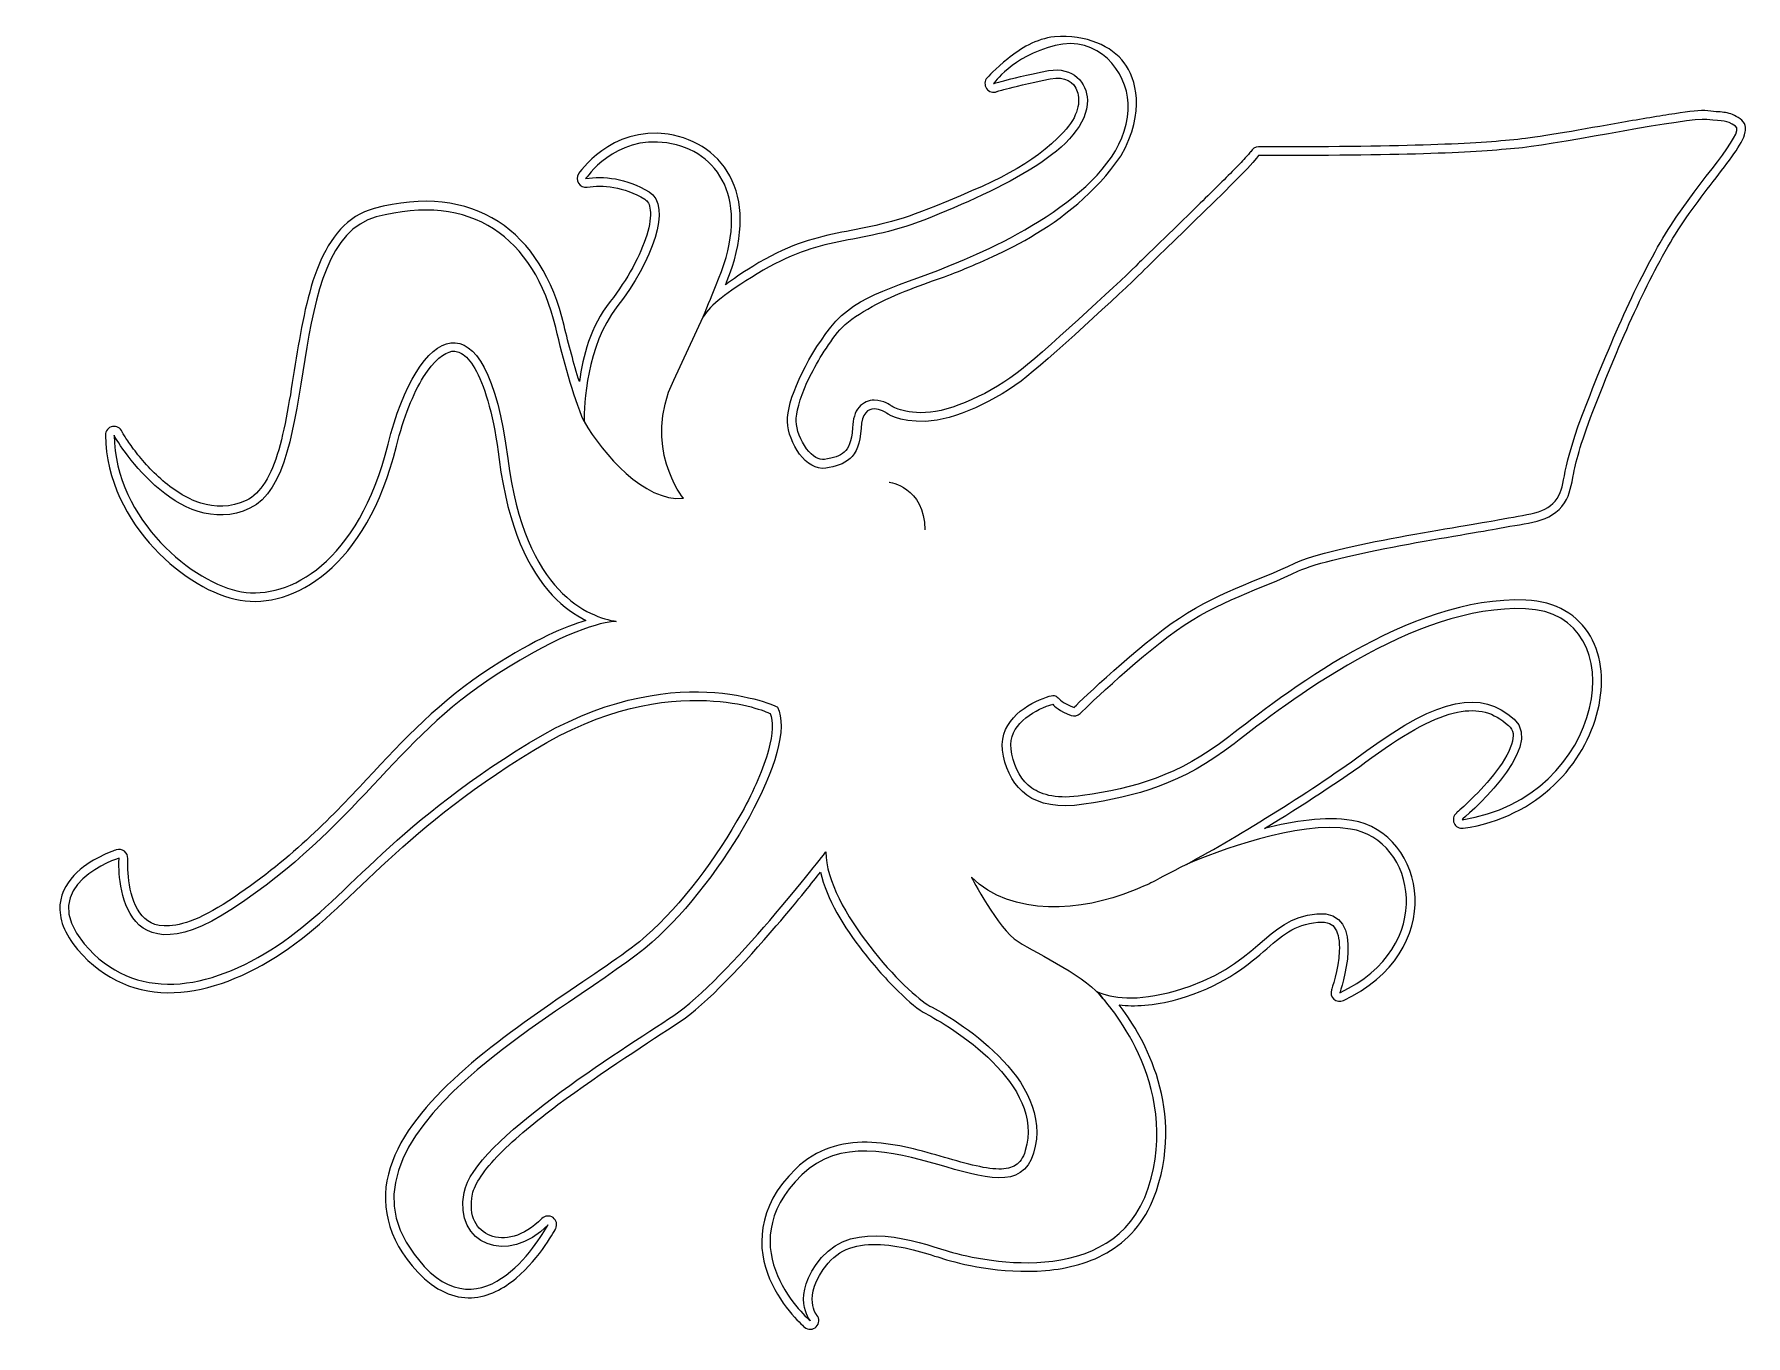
# Model space of a CAD drawing. Extents: x -1.7 to 97.8, y 0.6 to 76.3.
import ezdxf

# ---------------------------------------------------------------- set-up
doc = ezdxf.new("R2010")
doc.units = 0
doc.layers.add('Layer_1', color=7, linetype='CONTINUOUS')

msp = doc.modelspace()

# ---------------------------------------------------------------- linework, layer by layer
at = {"layer": 'Layer_1', "color": 7}
msp.add_lwpolyline([(57.618004, 76.116587)], close=True, dxfattribs=at)
at = {"layer": 'Layer_1', "color": 1}
msp.add_lwpolyline([(57.657876, 75.611565)], close=True, dxfattribs=at)
for points in [[(70.705045, 69.219234), (69.49257, 69.219234)], [(35.486763, 56.16945), (37.192057, 59.835508), (37.192057, 59.835508)]]:
    msp.add_lwpolyline(points, dxfattribs=at)
at = {"layer": 'Layer_1', "color": 7}
for points in [[(57.618009, 76.116587), (56.566783, 76.029247), (55.623427, 75.414952), (54.910977, 74.851158)], [(61.680698, 74.604087), (60.967453, 75.575167), (59.501945, 76.273106), (57.618004, 76.116587)], [(54.910977, 74.851158), (54.198527, 74.287375), (53.71215, 73.740422), (53.71215, 73.740422)], [(53.71215, 73.740422), (53.55524, 73.566209), (53.539378, 73.306736), (53.6739, 73.114707)], [(54.27504, 72.936905), (54.27504, 72.936905), (54.721619, 73.119923), (57.383829, 73.673817)], [(57.383829, 73.673817), (58.266625, 73.847364), (58.748772, 73.509653), (58.95004, 72.947641)], [(61.498081, 69.220104), (62.967612, 71.798383), (62.356458, 73.684058), (61.680698, 74.604087)], [(53.6739, 73.114707), (53.808422, 72.922679), (54.057705, 72.848947), (54.27504, 72.936905)], [(58.95004, 72.947641), (59.151309, 72.38564), (59.015831, 71.49211), (58.155118, 70.586513)], [(95.626013, 71.819723), (95.175914, 71.874063), (94.582561, 71.780893), (93.70531, 71.652149)], [(96.657263, 71.718743), (96.382701, 71.760873), (96.138843, 71.757793), (95.626013, 71.819723)], [(97.51449, 71.35351), (97.197256, 71.561685), (96.931825, 71.676646), (96.657263, 71.718743)], [(35.153945, 70.457604), (31.823461, 70.962218), (29.937539, 68.160925), (29.937539, 68.160925)], [(90.620154, 71.140825), (88.37116, 70.747135), (85.944154, 70.305826), (84.800036, 70.182615)], [(93.70531, 71.652149), (92.82806, 71.523383), (91.744651, 71.337659), (90.620154, 71.140825)], [(97.793786, 70.968939), (97.753229, 71.112445), (97.64701, 71.266544), (97.51449, 71.35351)], [(97.806678, 70.590814), (97.826291, 70.700374), (97.834343, 70.825422), (97.793786, 70.968939)], [(38.883633, 67.759172), (38.203208, 69.264885), (36.808134, 70.206969), (35.153945, 70.457604)], [(58.155118, 70.586513), (56.292178, 68.626412), (54.351241, 67.744278), (49.896525, 65.960925)], [(69.49242, 69.727149), (69.297201, 69.726966), (69.119691, 69.613929), (69.036951, 69.437112)], [(70.704138, 69.727149), (70.704138, 69.727149), (69.49242, 69.727149), (69.49242, 69.727149)], [(84.800036, 70.182615), (82.437076, 69.928141), (78.87227, 69.727149), (70.704138, 69.727149)], [(96.588514, 68.564834), (96.998116, 69.106683), (97.343572, 69.580552), (97.568202, 69.987101)], [(97.568202, 69.987101), (97.680516, 70.19037), (97.767447, 70.371672), (97.806678, 70.590814)], [(56.225817, 64.476343), (58.018923, 65.526777), (60.029465, 67.041136), (61.476598, 69.187874)], [(61.476598, 69.187874), (61.48417, 69.198338), (61.491336, 69.209089), (61.498081, 69.220104)], [(68.792031, 69.155633), (68.617467, 68.963419), (68.371208, 68.706228), (68.080899, 68.410119)], [(68.993985, 69.389812), (68.948049, 69.333162), (68.879313, 69.25174), (68.792031, 69.155633)], [(69.036951, 69.437112), (69.067718, 69.503332), (69.039921, 69.447012), (68.993985, 69.389812)], [(29.937539, 68.160925), (29.827021, 67.994472), (29.825408, 67.778412), (29.933428, 67.610327)], [(38.55707, 61.86601), (39.530196, 64.241581), (39.564058, 66.253459), (38.883633, 67.759172)], [(68.080899, 68.410119), (67.500279, 67.817923), (66.737513, 67.065853), (65.962539, 66.308954)], [(93.896523, 64.893155), (94.690923, 66.142777), (95.769312, 67.481147), (96.588514, 68.564834)], [(25.266835, 65.385141), (23.3689, 66.606251), (20.903896, 66.902943), (18.048085, 66.141391)], [(29.933428, 67.610327), (30.041449, 67.442243), (30.238654, 67.353954), (30.435976, 67.385337)], [(30.435976, 67.385337), (31.357926, 67.533507), (32.553564, 67.423617), (33.789687, 66.67851)], [(18.048085, 66.141391), (16.475559, 65.72206), (15.479889, 64.434367), (14.831874, 62.854283)], [(33.789687, 66.67851), (33.970983, 66.56928), (34.075698, 66.398439), (34.114101, 66.042567)], [(34.114101, 66.042567), (34.152502, 65.686695), (34.087525, 65.178715), (33.912149, 64.600962)], [(49.896525, 65.960925), (47.873467, 65.192212), (46.445375, 65.000977), (44.985197, 64.701942)], [(65.962539, 66.308954), (64.412591, 64.795156), (62.846106, 63.297561), (62.499258, 62.940204)], [(29.103945, 59.339442), (28.457912, 62.056574), (27.164772, 64.164042), (25.266835, 65.385141)], [(89.088319, 54.724601), (90.737304, 58.902016), (92.294059, 62.372428), (93.896523, 64.893155)], [(33.912149, 64.600962), (33.561383, 63.445467), (32.785124, 62.013498), (31.780899, 60.73378)], [(44.985197, 64.701942), (43.5227, 64.402434), (42.035732, 63.984247), (40.073868, 62.776942)], [(52.270544, 62.579272), (52.81847, 62.823736), (54.43271, 63.425909), (56.225817, 64.476343)], [(14.831874, 62.854283), (14.183861, 61.27421), (13.834713, 59.355964), (13.523476, 57.444527)], [(40.073868, 62.776942), (39.373976, 62.346237), (38.944214, 62.035256), (38.494766, 61.713462)], [(62.499258, 62.940204), (61.973568, 62.398586), (57.439107, 58.166171), (55.708047, 56.774187)], [(38.494766, 61.713462), (38.520154, 61.775612), (38.529801, 61.799372), (38.55707, 61.86601)], [(48.656871, 61.215019), (50.152157, 61.838961), (51.585784, 62.273758), (52.270544, 62.579272)], [(31.780899, 60.73378), (30.617237, 59.250881), (30.198294, 57.552371), (29.989101, 56.078118)], [(45.010973, 58.937678), (45.65166, 59.763624), (47.161586, 60.591077), (48.656871, 61.215019)], [(29.989101, 56.078118), (29.667158, 57.123888), (29.371691, 58.213339), (29.103945, 59.339442)], [(43.227771, 56.015803), (43.652551, 56.949681), (44.273076, 57.986409), (45.010973, 58.937678)], [(20.92699, 56.355263), (21.522894, 57.312472), (22.146725, 57.784141), (22.581286, 57.837689)], [(22.581286, 57.837689), (22.798567, 57.864419), (22.992121, 57.819979), (23.232263, 57.646476)], [(13.523476, 57.444527), (13.212239, 55.533079), (12.94126, 53.626207), (12.50082, 52.116391)], [(23.232263, 57.646476), (23.472405, 57.472951), (23.745966, 57.155612), (24.009997, 56.660337)], [(55.708047, 56.774187), (54.002106, 55.402399), (51.550952, 54.321341), (50.128555, 54.273403)], [(19.350036, 52.318351), (19.769251, 54.007907), (20.331086, 55.398054), (20.92699, 56.355263)], [(24.009997, 56.660337), (24.538061, 55.669798), (25.021761, 53.991121), (25.329138, 51.544908)], [(42.600426, 53.768536), (42.5865, 54.23487), (42.802989, 55.081925), (43.227771, 56.015803)], [(47.137926, 54.995289), (46.854719, 54.995311), (46.4966, 54.877083), (46.257067, 54.589235)], [(48.106871, 54.685914), (48.106871, 54.685914), (47.704339, 54.995245), (47.137926, 54.995289)], [(43.204137, 52.174394), (42.856516, 52.63492), (42.614671, 53.291389), (42.600426, 53.768536)], [(46.257067, 54.589235), (46.017534, 54.301387), (45.900942, 53.907983), (45.874646, 53.392556)], [(48.145547, 54.657974), (48.133104, 54.667893), (48.120197, 54.677217), (48.106871, 54.685914)], [(48.54086, 54.473207), (48.225302, 54.583526), (48.145547, 54.657974), (48.145547, 54.657974)], [(50.128555, 54.273403), (49.369749, 54.247773), (48.856417, 54.362833), (48.54086, 54.473207)], [(87.829334, 50.767175), (87.985753, 51.513602), (88.270093, 52.651717), (89.088319, 54.724601)], [(2.835202, 53.466033), (2.596421, 53.42123), (2.423708, 53.212277), (2.424647, 52.969331)], [(2.424647, 52.969331), (2.46208, 50.331058), (3.69468, 48.054927), (5.260583, 46.386513)], [(3.397888, 53.151942), (3.310694, 53.378704), (3.073983, 53.510836), (2.835202, 53.466033)], [(3.417226, 53.119712), (3.407766, 53.136762), (3.401353, 53.145122), (3.397888, 53.151942)], [(3.531094, 52.926354), (3.479174, 53.009734), (3.440927, 53.07679), (3.417226, 53.119712)], [(3.98871, 52.256047), (3.790479, 52.525569), (3.634924, 52.759649), (3.531094, 52.926354)], [(45.874646, 53.392556), (45.832626, 52.568953), (45.638834, 52.196757), (45.395544, 51.97459)], [(5.64086, 50.42128), (4.955291, 51.032704), (4.385173, 51.716992), (3.98871, 52.256047)], [(10.255701, 43.367959), (13.339108, 42.844381), (17.596236, 45.250004), (19.350036, 52.318351)], [(12.50082, 52.116391), (12.06038, 50.606586), (11.455713, 49.557593), (10.61664, 49.170888)], [(44.239684, 51.547053), (43.942571, 51.498323), (43.551759, 51.713868), (43.204137, 52.174394)], [(45.395544, 51.97459), (45.152252, 51.752423), (44.772263, 51.634349), (44.239684, 51.547053)], [(25.329138, 51.544908), (25.833196, 47.53345), (27.062872, 45.112889), (28.412147, 43.666587)], [(7.965469, 49.011905), (7.125795, 49.275652), (6.326427, 49.809856), (5.64086, 50.42128)], [(87.290077, 49.024797), (87.631864, 49.568549), (87.672916, 50.020748), (87.829334, 50.767175)], [(10.61664, 49.170888), (9.674623, 48.73674), (8.805143, 48.748158), (7.965469, 49.011905)], [(85.695936, 47.969908), (86.331734, 48.14098), (86.921841, 48.43897), (87.290077, 49.024797)], [(83.50453, 47.553118), (84.34061, 47.717799), (85.060139, 47.798847), (85.695936, 47.969908)], [(77.755311, 46.547641), (80.214961, 47.006605), (82.609428, 47.37681), (83.50453, 47.553118)], [(5.260583, 46.386513), (6.826487, 44.718099), (8.709573, 43.630518), (10.255701, 43.367959)], [(71.825623, 45.067371), (72.737202, 45.507437), (75.295661, 46.088688), (77.755311, 46.547641)], [(64.714296, 41.601942), (67.15009, 43.344342), (69.631545, 44.008159), (71.825623, 45.067371)], [(28.412147, 43.666587), (29.06908, 42.962422), (29.749256, 42.501511), (30.37367, 42.192763)], [(85.038514, 43.378706), (78.229746, 43.651044), (70.781258, 37.763679), (67.767225, 35.425189)], [(88.796132, 41.268939), (88.102978, 42.479038), (86.802755, 43.30813), (85.038514, 43.378706)], [(30.37367, 42.192763), (29.126218, 41.809644), (27.509751, 41.137401), (24.880115, 39.45351)], [(59.115468, 36.782996), (59.115468, 36.782996), (62.255914, 39.843394), (64.714296, 41.601942)], [(89.236561, 36.976354), (89.6044, 38.51653), (89.489286, 40.058829), (88.796132, 41.268939)], [(24.880115, 39.45351), (21.856254, 37.51718), (19.791886, 35.266569), (17.611951, 32.943743)], [(27.335779, 34.651746), (31.408695, 37.146414), (34.905743, 37.641161), (37.38617, 37.52851)], [(37.38617, 37.52851), (39.623342, 37.42687), (40.839906, 36.896637), (41.087927, 36.782996)], [(55.611366, 36.202922), (56.024484, 36.660511), (56.647619, 37.001907), (57.151796, 37.197641)], [(57.151796, 37.197641), (57.389073, 37.289711), (57.496594, 37.310072), (57.523475, 37.315814)], [(57.523475, 37.315814), (57.613268, 37.229794), (57.901944, 36.913247), (58.595546, 36.669135)], [(76.092421, 34.219908), (78.195987, 35.761316), (79.815786, 36.601507), (81.059609, 36.856047)], [(81.059609, 36.856047), (82.30343, 37.110576), (83.161843, 36.849447), (84.024452, 36.086905)], [(81.399061, 30.112101), (85.787821, 30.739057), (88.500884, 33.896002), (89.236561, 36.976354)], [(41.087927, 36.782996), (41.24791, 36.349805), (41.25508, 35.612321), (40.991248, 34.6453)], [(55.147303, 34.426158), (54.967631, 35.221084), (55.198244, 35.745333), (55.611366, 36.202922)], [(58.595546, 36.669135), (58.776388, 36.604874), (58.978035, 36.649034), (59.115468, 36.782996)], [(84.024452, 36.086905), (84.344785, 35.803534), (84.370722, 35.506336), (84.209218, 34.98476)], [(67.767225, 35.425189), (64.82747, 33.144339), (62.249397, 32.441175), (59.259413, 32.004871)], [(84.209218, 34.98476), (84.047713, 34.463173), (83.642371, 33.816351), (83.165077, 33.216587)], [(12.696326, 22.865422), (16.819686, 25.596469), (19.086338, 29.598962), (27.335779, 34.651746)], [(40.991248, 34.6453), (40.703715, 33.591412), (40.153439, 32.328172), (39.43578, 31.023033)], [(56.309609, 32.4453), (55.701806, 32.874069), (55.344693, 33.552868), (55.147303, 34.426158)], [(69.838319, 30.092763), (72.036305, 31.439658), (74.241394, 32.863553), (76.092421, 34.219908)], [(17.611951, 32.943743), (15.432016, 30.620917), (13.132971, 28.220541), (9.596131, 25.888277)], [(83.165077, 33.216587), (82.210488, 32.01707), (81.003748, 30.995104), (81.003748, 30.995104)], [(59.259413, 32.004871), (57.828032, 31.795992), (56.917411, 32.016531), (56.309609, 32.4453)], [(39.43578, 31.023033), (38.000462, 28.412766), (35.8869, 25.628457), (33.899257, 23.866587)], [(81.003748, 30.995104), (80.832349, 30.850336), (80.777443, 30.609613), (80.869118, 30.404841)], [(74.921523, 30.565422), (73.368054, 30.819346), (71.5386, 30.527802), (69.838319, 30.092763)], [(78.599648, 26.088081), (78.513617, 28.262473), (77.087411, 30.211376), (74.921523, 30.565422)], [(80.869118, 30.404841), (80.960792, 30.200069), (81.176915, 30.080683), (81.399061, 30.112101)], [(3.530545, 28.771924), (3.399362, 28.874721), (3.225804, 28.905926), (3.067029, 28.855263)], [(3.067029, 28.855263), (3.067029, 28.855263), (1.75553, 28.460451), (0.770349, 27.533976)], [(3.722302, 28.341783), (3.73353, 28.508066), (3.661728, 28.669128), (3.530545, 28.771924)], [(4.291638, 25.400581), (3.643285, 26.51509), (3.722302, 28.341783), (3.722302, 28.341783)], [(0.770349, 27.533976), (0.277759, 27.070733), (-0.153061, 26.443271), (-0.220081, 25.656243)], [(41.444569, 24.427334), (42.878299, 26.093284), (43.552742, 26.977695), (44.007655, 27.557604)], [(44.007655, 27.557604), (44.384483, 25.987574), (45.379976, 24.365998), (46.480507, 22.947064)], [(9.596131, 25.888277), (7.852857, 24.738722), (6.627409, 24.387316), (5.834217, 24.429479)], [(74.427382, 20.096084), (77.425343, 21.488684), (78.685677, 23.913689), (78.599648, 26.088081)], [(-0.220081, 25.656243), (-0.2871, 24.869204), (0.023871, 23.986278), (0.809021, 23.060925)], [(5.834217, 24.429479), (5.041024, 24.471609), (4.615815, 24.843321), (4.291638, 25.400581)], [(35.761952, 18.809172), (37.418588, 19.913594), (39.60939, 22.294918), (41.444569, 24.427334)], [(69.778163, 22.934172), (70.85583, 23.859525), (71.563711, 24.528743), (72.934218, 24.644331)], [(72.934218, 24.644331), (73.568693, 24.697791), (73.786469, 24.537851), (73.961171, 24.26405)], [(73.961171, 24.26405), (74.135872, 23.990227), (74.216102, 23.502795), (74.193202, 22.966391)], [(0.809021, 23.060925), (2.35409, 21.239941), (4.343866, 20.477234), (6.416443, 20.553706)], [(33.899257, 23.866587), (31.85618, 22.055591), (26.732462, 19.178354), (23.008827, 15.820692)], [(46.480507, 22.947064), (47.169934, 22.058165), (47.896685, 21.256452), (48.540859, 20.628891)], [(64.795936, 20.175581), (67.306953, 20.879427), (68.700495, 22.008819), (69.778163, 22.934172)], [(74.193202, 22.966391), (74.147398, 21.893594), (73.739882, 20.72128), (73.739882, 20.72128)], [(6.416443, 20.553706), (8.48902, 20.630156), (10.642533, 21.505129), (12.696326, 22.865422)], [(48.540859, 20.628891), (49.185031, 20.001341), (49.71346, 19.556116), (50.150038, 19.329087)], [(61.386366, 19.840422), (62.283448, 19.741312), (63.344502, 19.768812), (64.795936, 20.175581)], [(73.739882, 20.72128), (73.671552, 20.529931), (73.724956, 20.316264), (73.875278, 20.179565)], [(73.875278, 20.179565), (74.0256, 20.042865), (74.243365, 20.009938), (74.427382, 20.096084)], [(50.150038, 19.329087), (50.76603, 19.008778), (52.569827, 17.974833), (54.015077, 16.529675)], [(63.556288, 9.038081), (65.24908, 14.14724), (62.570046, 18.315712), (61.386366, 19.840422)], [(28.747303, 14.039638), (31.314723, 15.960392), (34.203945, 17.770497), (35.761952, 18.809172)], [(54.015077, 16.529675), (55.460326, 15.084517), (56.50557, 13.31465), (55.927186, 11.37128)], [(23.008827, 15.820692), (21.14701, 14.141861), (19.608441, 12.33037), (18.984803, 10.363658)], [(25.361366, 11.175777), (26.262009, 12.090757), (27.463594, 13.079261), (28.747303, 14.039638)], [(23.775819, 8.842567), (23.884246, 9.398265), (24.460723, 10.260786), (25.361366, 11.175777)], [(46.721132, 11.850385), (45.262511, 11.872385), (43.783681, 11.487726), (42.574648, 10.314246)], [(50.975038, 11.044712), (49.640876, 11.427919), (48.179753, 11.828407), (46.721132, 11.850385)], [(54.382459, 10.292763), (53.527473, 10.302663), (52.309199, 10.661516), (50.975038, 11.044712)], [(55.927186, 11.37128), (55.789874, 10.909907), (55.600282, 10.669513), (55.364296, 10.516206)], [(18.984803, 10.363658), (18.361166, 8.396957), (18.746268, 6.270613), (20.600428, 4.296476)], [(42.574648, 10.314246), (40.240311, 8.048565), (40.322838, 5.623153), (41.053553, 3.911905)], [(55.364296, 10.516206), (55.128309, 10.362888), (54.809953, 10.288011), (54.382459, 10.292763)], [(60.887928, 5.555459), (62.045821, 6.279028), (63.016991, 7.410378), (63.556288, 9.038081)], [(24.807069, 6.432027), (24.028126, 6.739158), (23.516501, 7.513569), (23.775819, 8.842567)], [(27.808436, 7.41601), (26.740979, 6.315196), (25.586012, 6.124885), (24.807069, 6.432027)], [(28.462287, 7.469896), (28.260953, 7.61593), (27.983145, 7.593035), (27.808436, 7.41601)], [(28.6141, 6.831635), (28.728123, 7.052678), (28.663621, 7.323862), (28.462287, 7.469896)], [(26.310975, 3.954871), (27.740604, 5.151275), (28.6141, 6.831635), (28.6141, 6.831635)], [(44.467421, 4.831439), (45.268321, 5.789374), (46.456669, 5.996328), (47.741639, 5.888462)], [(47.741639, 5.888462), (49.026611, 5.780552), (50.328861, 5.33822), (51.170546, 5.076354)], [(51.170546, 5.076354), (52.047605, 4.803488), (54.514148, 4.174244), (57.10453, 4.3953)], [(57.10453, 4.3953), (58.399721, 4.505828), (59.730035, 4.83189), (60.887928, 5.555459)], [(20.600428, 4.296476), (21.619048, 3.211942), (22.70623, 2.76873), (23.713514, 2.81405)], [(43.547889, 2.530459), (43.493791, 3.032059), (43.598445, 3.792082), (44.467421, 4.831439)], [(23.713514, 2.81405), (24.7208, 2.85937), (25.596161, 3.356669), (26.310975, 3.954871)], [(41.053553, 3.911905), (41.784269, 2.200646), (43.092421, 1.097456), (43.092421, 1.097456)], [(43.803553, 1.804283), (43.803553, 1.804283), (43.601987, 2.028859), (43.547889, 2.530459)], [(43.092421, 1.097456), (43.291924, 0.930156), (43.586082, 0.942596), (43.770747, 1.126143)], [(43.770747, 1.126143), (43.955412, 1.30969), (43.969639, 1.603768), (43.803553, 1.804283)]]:
    msp.add_open_spline(points, degree=3, dxfattribs=at)
at = {"layer": 'Layer_1', "color": 1}
for points in [[(61.912914, 72.274275), (61.833142, 74.075074), (60.178751, 76.252942), (57.657876, 75.611565)], [(57.657876, 75.611565), (55.137, 74.970188), (54.088071, 73.401456), (54.088071, 73.401456)], [(54.088071, 73.401456), (54.088071, 73.401456), (54.598516, 73.604142), (57.287252, 74.163173)], [(57.287252, 74.163173), (58.700052, 74.402038), (59.524975, 73.441683), (59.537347, 72.444643)], [(59.537347, 72.444643), (59.572151, 69.640072), (54.544834, 67.275259), (50.083437, 65.489233)], [(52.067136, 63.034814), (55.460902, 64.454199), (62.112089, 67.777981), (61.912914, 72.274275)], [(95.565232, 71.313942), (94.499552, 71.442565), (87.241565, 69.935774), (84.85297, 69.678539)], [(93.470535, 65.15887), (95.105806, 67.731209), (97.824995, 70.542116), (97.237023, 70.927974)], [(97.237023, 70.927974), (96.649062, 71.313821), (96.630923, 71.18533), (95.565232, 71.313942)], [(35.078594, 69.954309), (32.046906, 70.413647), (30.356557, 67.877795), (30.356557, 67.877795)], [(38.091897, 62.053548), (39.96603, 66.628635), (38.110267, 69.49496), (35.078594, 69.954309)], [(69.49257, 69.219234), (69.253694, 68.704764), (63.465768, 63.210814), (62.859429, 62.586102)], [(84.85297, 69.678539), (82.464364, 69.421304), (78.8814, 69.219234), (70.705045, 69.219234)], [(30.356557, 67.877795), (31.385488, 68.043158), (32.708421, 67.914865), (34.049716, 67.10642)], [(28.614851, 59.219871), (27.365365, 64.475055), (23.690147, 67.120632), (18.177711, 65.650647)], [(34.049716, 67.10642), (35.391002, 66.297975), (34.251817, 63.063986), (32.175567, 60.418145)], [(18.177711, 65.650647), (12.665279, 64.180673), (15.053971, 50.65713), (10.827773, 48.709404)], [(50.083437, 65.489233), (45.930737, 63.908995), (44.159761, 64.695429), (40.337807, 62.343453)], [(88.62003, 54.905902), (90.273682, 59.095142), (91.835264, 62.586531), (93.470535, 65.15887)], [(44.614187, 59.242531), (46.139216, 61.208528), (48.67337, 61.615429), (52.067136, 63.034814)], [(40.337807, 62.343453), (38.438938, 61.174923), (37.692699, 60.595443), (37.192057, 59.835497)], [(37.192057, 59.835497), (37.507209, 60.612119), (37.695493, 61.085856), (38.091897, 62.053548)], [(62.859429, 62.586102), (62.253093, 61.96139), (57.80676, 57.809044), (56.024499, 56.375887)], [(18.862682, 52.433828), (20.577662, 59.345722), (24.579393, 61.528859), (25.826649, 51.602767)], [(32.175567, 60.418145), (30.40225, 58.158349), (30.265879, 54.713655), (30.26333, 53.750341)], [(30.26333, 53.750341), (29.580502, 55.374953), (29.074549, 57.286445), (28.614851, 59.219871)], [(42.097131, 53.748559), (42.06038, 54.979613), (43.089158, 57.276523), (44.614187, 59.242531)], [(36.038008, 49.297288), (36.038008, 49.297288), (33.612537, 52.310749), (35.486763, 56.16945)], [(56.024499, 56.375887), (54.242235, 54.94273), (51.780387, 53.821852), (50.145114, 53.766742)], [(47.829858, 54.262996), (47.829858, 54.262996), (46.46993, 55.163214), (46.37806, 53.36258)], [(86.864111, 49.289709), (87.43577, 50.199167), (86.966411, 50.716673), (88.62003, 54.905902)], [(50.145114, 53.766742), (48.509847, 53.711632), (47.829858, 54.262996), (47.829858, 54.262996)], [(10.827773, 48.709404), (6.601575, 46.761678), (2.963197, 52.788391), (2.926446, 52.972146)], [(2.926446, 52.972146), (2.996978, 48.001675), (7.58512, 44.326619), (10.339482, 43.858899)], [(30.26333, 53.750341), (31.388785, 51.871519), (33.74116, 49.076782), (36.038008, 49.297288)], [(44.320302, 51.047322), (43.199498, 50.863578), (42.133884, 52.517516), (42.097131, 53.748559)], [(46.37806, 53.36258), (46.286188, 51.561946), (45.441107, 51.231055), (44.320302, 51.047322)], [(10.339482, 43.858899), (13.093842, 43.391179), (17.147703, 45.521945), (18.862682, 52.433828)], [(25.826649, 51.602767), (26.81583, 43.730551), (30.607138, 42.367629), (32.137481, 42.138796)], [(48.011494, 50.233227), (48.011494, 50.233227), (50.064269, 49.973367), (50.090251, 47.452877)], [(83.407999, 48.042551), (85.122976, 48.380361), (86.292441, 48.380251), (86.864111, 49.289709)], [(71.605461, 45.516962), (73.736832, 46.545891), (81.693022, 47.704752), (83.407999, 48.042551)], [(64.421505, 42.007412), (66.938719, 43.808046), (69.47409, 44.488022), (71.605461, 45.516962)], [(85.01896, 42.87144), (78.522822, 43.131282), (71.091343, 37.362728), (68.077145, 35.024117)], [(81.329208, 30.606759), (89.696237, 31.802041), (91.515098, 42.611587), (85.01896, 42.87144)], [(32.137481, 42.138796), (31.198479, 42.078406), (29.124233, 41.570426), (25.150774, 39.026016)], [(58.76211, 37.138713), (58.76211, 37.138713), (61.904288, 40.206778), (64.421505, 42.007412)], [(27.073809, 35.076455), (35.388862, 40.169433), (41.509363, 37.156951), (41.509363, 37.156951)], [(25.150774, 39.026016), (19.226299, 35.232281), (17.043956, 30.191069), (9.872224, 25.461883)], [(56.968679, 37.661686), (58.073023, 38.090433), (57.423458, 37.609876), (58.76211, 37.138713)], [(75.794866, 34.621088), (80.057597, 37.744648), (82.446412, 38.149261), (84.357288, 36.458858)], [(41.509363, 37.156951), (42.758785, 34.731605), (38.335027, 27.122872), (34.233322, 23.487086)], [(54.65626, 34.30959), (54.22752, 36.206452), (55.864336, 37.232939), (56.968679, 37.661686)], [(84.357288, 36.458858), (86.268175, 34.768466), (81.329208, 30.606759), (81.329208, 30.606759)], [(12.418269, 23.279032), (16.419888, 25.929449), (18.758757, 29.983488), (27.073809, 35.076455)], [(68.077145, 35.024117), (65.062937, 32.685506), (62.360589, 31.944931), (59.333393, 31.503193)], [(59.333393, 31.503193), (56.306193, 31.061455), (55.085005, 32.412717), (54.65626, 34.30959)], [(65.302588, 28.007283), (68.5073, 29.742412), (72.718034, 32.366517), (75.794866, 34.621088)], [(74.839318, 30.06447), (71.739342, 30.571196), (67.002227, 28.728949), (65.302588, 28.007283)], [(74.214606, 20.547061), (79.910494, 23.192902), (78.661081, 29.439758), (74.839318, 30.06447)], [(3.219761, 28.372296), (3.219761, 28.372296), (-1.716999, 26.813046), (1.19327, 23.383092)], [(9.872224, 25.461883), (2.700492, 20.732697), (3.219761, 28.372296), (3.219761, 28.372296)], [(35.482755, 19.224344), (38.569561, 21.282213), (44.327692, 28.736066), (44.327692, 28.736066)], [(44.327692, 28.736066), (44.353685, 25.384058), (49.082364, 20.446785), (50.381585, 19.771187)], [(65.302587, 28.007371), (63.190147, 26.941867), (63.613004, 27.051372), (62.161468, 26.463411)], [(62.161468, 26.463411), (59.258405, 25.287478), (55.142659, 24.920012), (52.790809, 27.271867)], [(52.790809, 27.271867), (52.790809, 27.271867), (54.334208, 24.258549), (55.510136, 23.523595)], [(64.660249, 20.657347), (69.51094, 22.017013), (69.841787, 24.883404), (72.891845, 25.140639)], [(72.891845, 25.140639), (75.941903, 25.397874), (74.214606, 20.547061), (74.214606, 20.547061)], [(1.19327, 23.383092), (4.103538, 19.953116), (8.416651, 20.628648), (12.418269, 23.279032)], [(34.233322, 23.487086), (29.930035, 19.672627), (13.926256, 12.131687), (20.96705, 4.635319)], [(55.510136, 23.523595), (56.686064, 22.788641), (59.626014, 21.392246), (60.434461, 20.216324)], [(60.091122, 20.611917), (60.953976, 20.219613), (62.36887, 20.015112), (64.660249, 20.657347)], [(60.434462, 20.21628), (60.345428, 20.345783), (60.226661, 20.478245), (60.091122, 20.611917)], [(63.079984, 9.191937), (65.101105, 15.292053), (60.434462, 20.21628), (60.434462, 20.21628)], [(23.282311, 8.934999), (23.870273, 11.948306), (32.395949, 17.166475), (35.482755, 19.224344)], [(50.381585, 19.771187), (51.680816, 19.095589), (57.709697, 15.587799), (56.410469, 11.222405)], [(56.410469, 11.222405), (55.111243, 6.857), (47.341582, 14.236548), (42.924213, 9.9491)], [(42.924213, 9.9491), (38.506841, 5.661652), (43.419892, 1.474788), (43.419892, 1.474788)], [(51.320652, 5.553918), (52.974295, 5.039448), (61.058863, 3.091821), (63.079984, 9.191937)], [(28.169765, 7.060852), (25.817912, 4.635506), (22.694345, 5.921692), (23.282311, 8.934999)], [(20.96705, 4.635319), (24.754602, 0.602686), (28.169765, 7.060852), (28.169765, 7.060852)], [(44.081558, 5.149756), (45.955691, 7.391369), (49.667005, 6.068388), (51.320652, 5.553918)], [(43.419892, 1.474788), (43.419892, 1.474788), (42.207427, 2.908154), (44.081558, 5.149756)]]:
    msp.add_open_spline(points, degree=3, dxfattribs=at)

doc.saveas('drawing.dxf')
